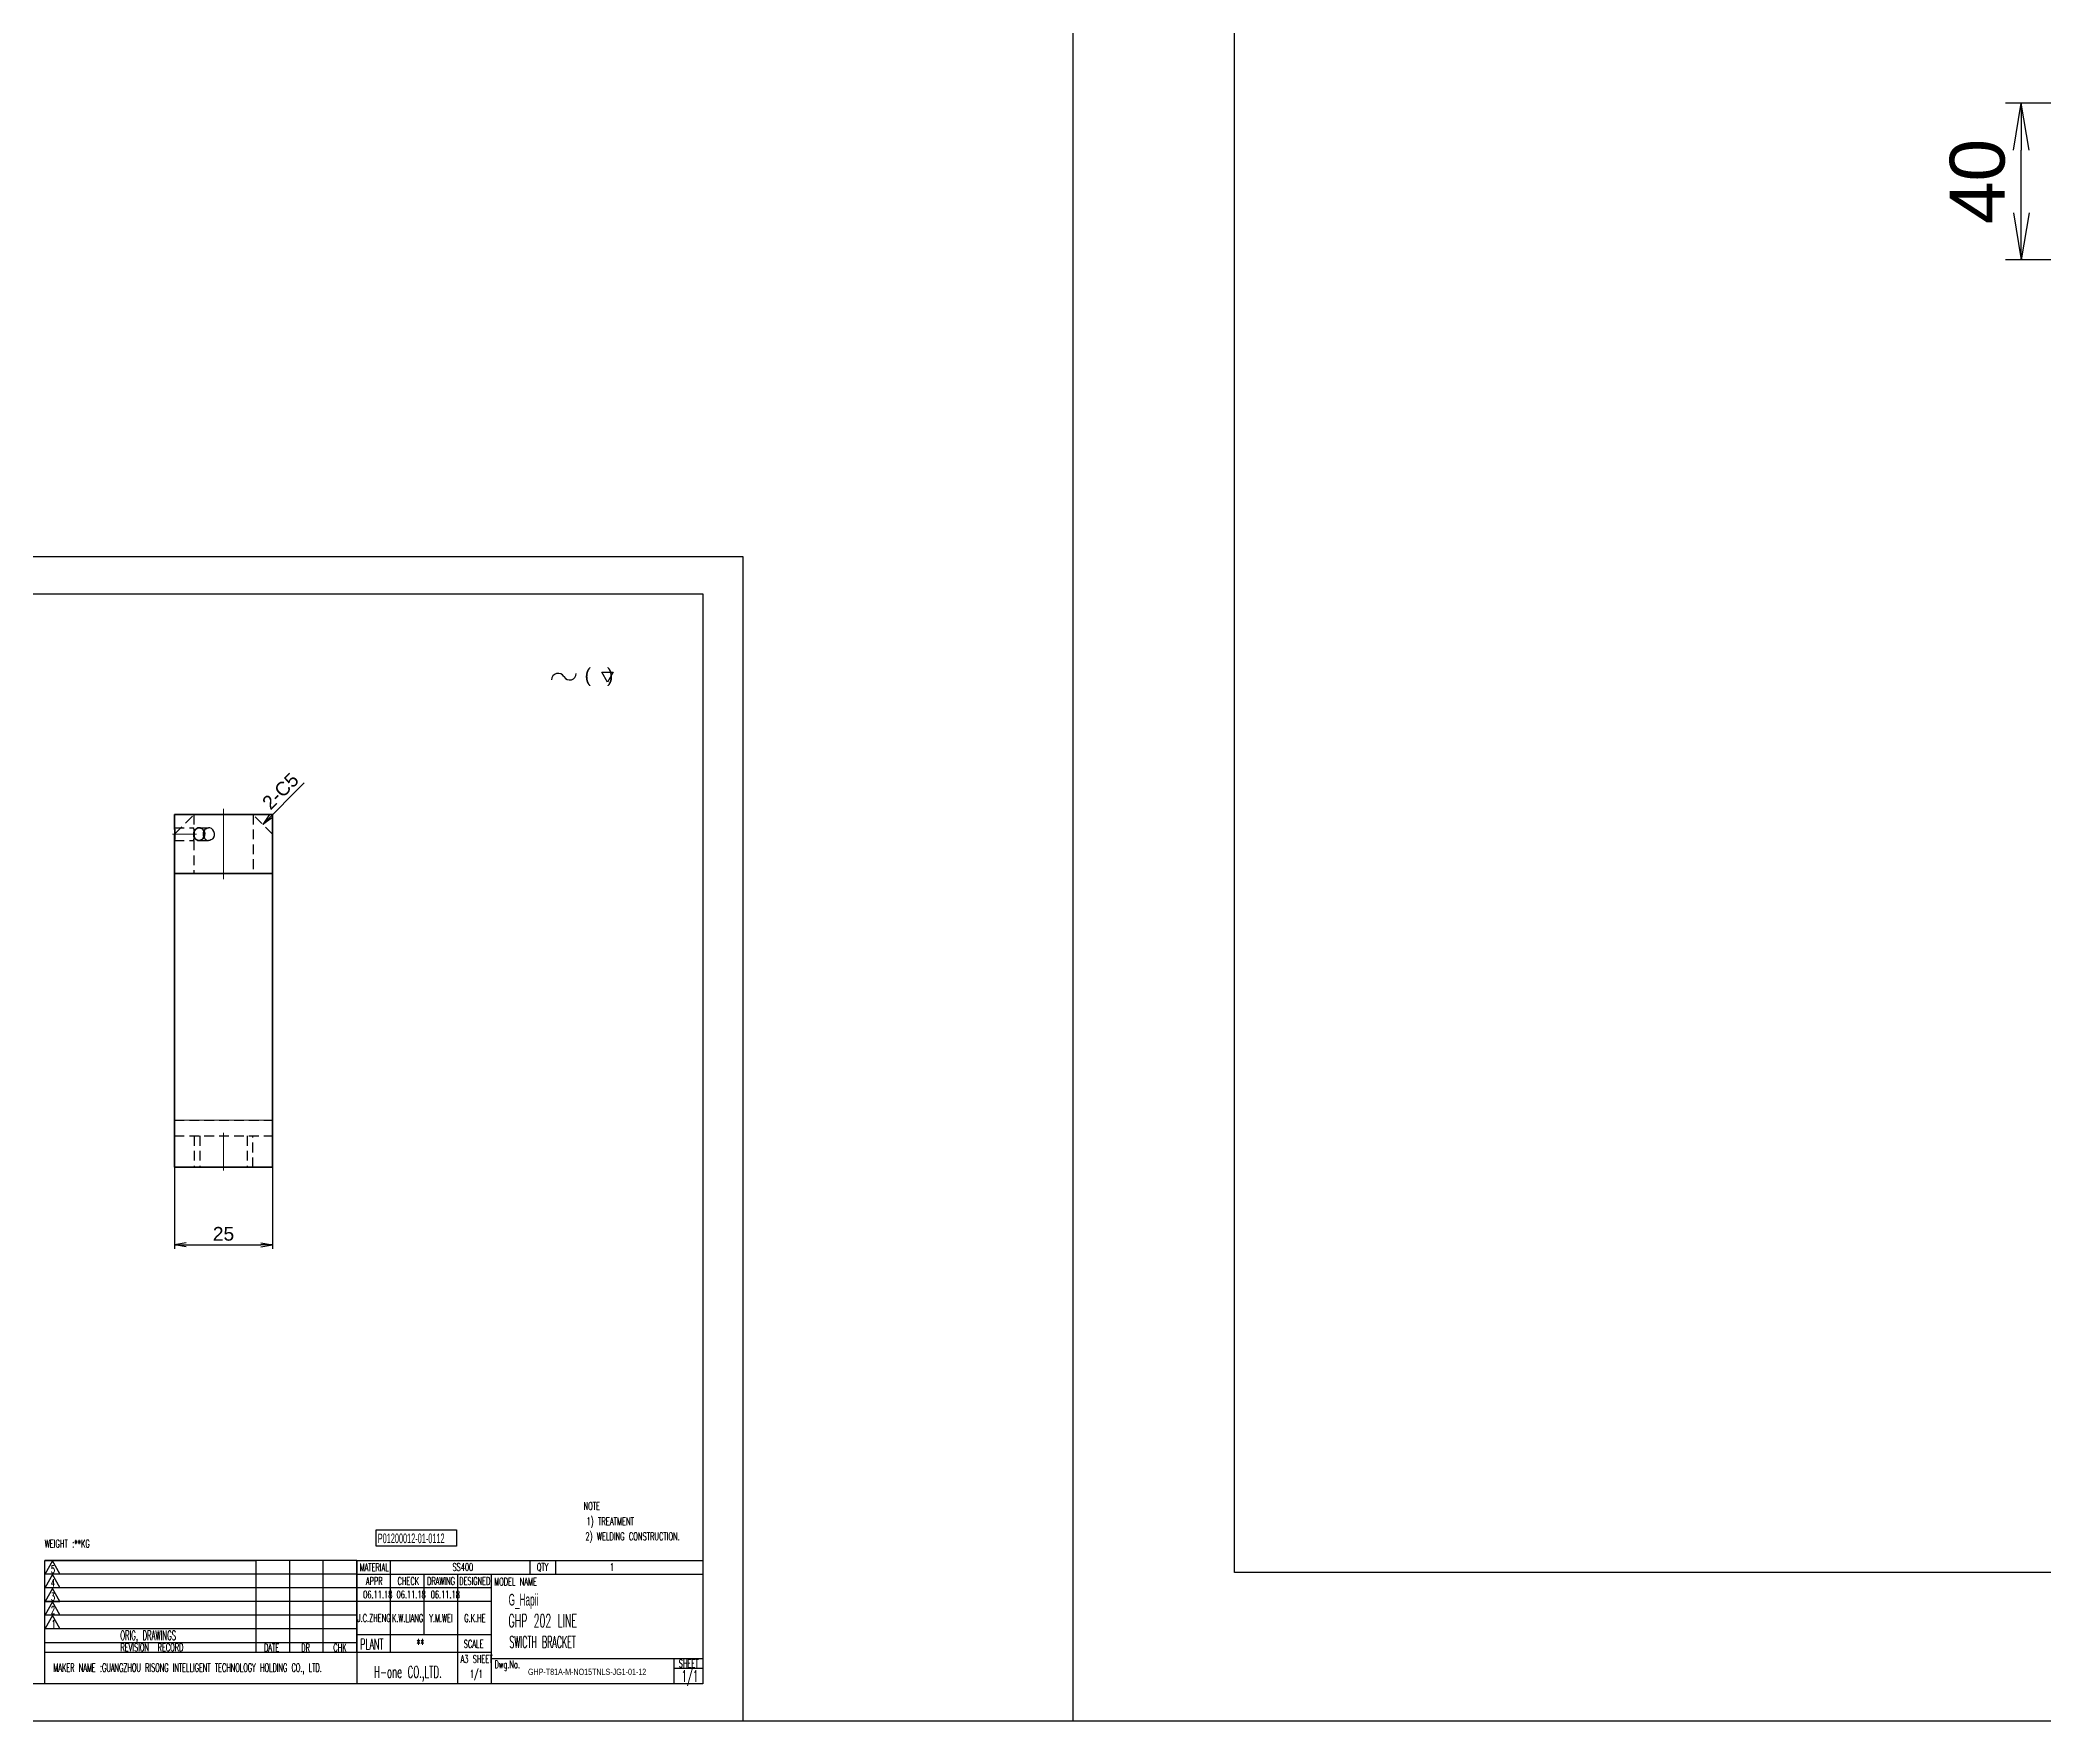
# Model space of a CAD drawing. Header units: millimetres. Extents: x 1842 to 16330, y -758 to 3963.
# Drawn here: x 5160 to 5671, y 2038 to 2467 of the extents above; entities that cross this region are included whole.
import ezdxf
from ezdxf.enums import TextEntityAlignment as Align

# ---------------------------------------------------------------- set-up
doc = ezdxf.new("R2010")
doc.units = ezdxf.units.MM
doc.linetypes.add('CENTER-HOKUTO', pattern=[23, 20, -1, 1, -1])
doc.linetypes.add('HIDDEN-HOKUTO', pattern=[3.8, 2.5, -1.3])
doc.layers.add('AM_7', color=2, linetype='CENTER-HOKUTO', lineweight=30)
doc.layers.add('AM_HID', color=1, linetype='HIDDEN-HOKUTO', lineweight=25)
doc.layers.add('title_frame', color=7, linetype='Continuous')
doc.layers.add('word_dim', color=253, linetype='Continuous')
doc.styles.add('MX_NOTE_STANDARD', font='txt.shx', dxfattribs={"bigfont": 'bigfont.shx'})
doc.styles.get("Standard").update_dxf_attribs({"font": 'arial.ttf'})
doc.dimstyles.new('RS-1-4', dxfattribs={"dimscale": 4, "dimtxt": 3.5, "dimasz": 3, "dimexe": 1, "dimexo": 0, "dimgap": 1, "dimtad": 3, "dimdsep": 46, "dimtxsty": 'Standard', "dimblk1": 'OPEN', "dimblk2": 'OPEN', "dimsah": 1, "dimcen": 0, "dimclrd": 256, "dimclre": 256, "dimclrt": 3, "dimazin": 2, "dimtfac": 1, "dimtmove": 0, "dimatfit": 3, "dimldrblk": 'OPEN', "dimfxl": 0, "dimtolj": 1, "dimtzin": 0, "dimarcsym": 0})
doc.dimstyles.new('RS1-1', dxfattribs={"dimtxt": 3.5, "dimasz": 3, "dimexe": 1, "dimexo": 0, "dimgap": 1, "dimtad": 3, "dimdsep": 46, "dimtxsty": 'Standard', "dimblk1": 'OPEN', "dimblk2": 'OPEN', "dimsah": 1, "dimcen": 0, "dimclrd": 256, "dimclre": 256, "dimclrt": 3, "dimazin": 2, "dimtfac": 1, "dimtmove": 0, "dimatfit": 3, "dimldrblk": 'OPEN', "dimfxl": 0, "dimtolj": 1, "dimtzin": 0, "dimarcsym": 0})

# ---------------------------------------------------------------- blocks, each defined once
blk = doc.blocks.new('A$C404331B6')
at = {"layer": 'title_frame'}
for p, q in [((0, -31.5), (0, 0)), ((0, 0), (53.9, 0)), ((79.62, 0), (0, 0)), ((53.9, -23.5), (53.9, 0)), ((62.48, -23.5), (62.48, 0)), ((62.48, -23.5), (62.48, 0)), ((71.05, -23.5), (71.05, 0)), ((71.05, -23.5), (71.05, 0)), ((79.62, 0), (79.62, -31.5)), ((79.62, 0), (167.83, 0)), ((88.2, -23.5), (88.2, 0)), ((123.73, 0), (123.73, -3.5)), ((130.3, 0), (130.3, -3.5)), ((53.9, -3.5), (0, -3.5)), ((79.62, -3.5), (0, -3.5)), ((1.98, -0.12), (0.1, -3.45)), ((0.1, -3.45), (3.86, -3.45)), ((1.98, -3.6), (0.1, -6.92)), ((3.86, -3.45), (1.98, -0.12)), ((3.86, -6.92), (1.98, -3.6)), ((79.62, -3.5), (167.83, -3.5)), ((96.78, -18.9), (96.78, -3.5)), ((105.35, -31.5), (105.35, -3.5)), ((113.92, -31.5), (113.92, -3.5)), ((53.9, -7), (0, -7)), ((79.62, -7), (0, -7)), ((0.1, -6.92), (3.86, -6.92)), ((1.98, -7.13), (0.1, -10.45)), ((3.86, -10.45), (1.98, -7.13)), ((113.92, -7), (79.62, -7)), ((53.9, -10.5), (0, -10.5)), ((79.62, -10.5), (0, -10.5)), ((53.9, -14), (0, -14)), ((79.62, -14), (0, -14)), ((0.1, -10.45), (3.86, -10.45)), ((1.98, -10.54), (0.1, -13.87)), ((0.1, -13.87), (3.86, -13.87)), ((1.98, -14.07), (0.1, -17.4)), ((3.86, -13.87), (1.98, -10.54)), ((3.86, -17.4), (1.98, -14.07)), ((113.92, -10.5), (79.62, -10.5)), ((53.9, -17.5), (0, -17.5)), ((79.62, -17.5), (0, -17.5)), ((0.1, -17.4), (3.86, -17.4)), ((79.62, -18.9), (113.92, -18.9)), ((53.9, -21), (0, -21)), ((79.62, -21), (0, -21)), ((79.62, -23.5), (0, -23.5)), ((113.92, -23.5), (79.62, -23.5)), ((113.92, -25), (167.83, -25)), ((160.48, -25), (160.48, -31.5)), ((160.48, -27.5), (167.83, -27.5)), ((167.83, -31.5), (0, -31.5))]:
    blk.add_line(p, q, dxfattribs=at)
at = {"layer": 'title_frame', "color": 3, "style": 'MX_NOTE_STANDARD', "width": 0.5341}
for s, height, p in [('5', 1.92, (1.59, -3.22)), ('4', 1.92, (1.59, -6.7)), ('MATERIAL', 1.973, (80.3, -2.79)), ('APPR', 1.973, (81.89, -6.26)), ('CHECK', 1.973, (89.99, -6.26)), ('DRAWING', 1.973, (97.51, -6.26)), ('DESIGNED', 1.973, (105.7, -6.26)), ('MODEL NAME', 1.973, (114.63, -6.41)), ('QTY', 1.973, (125.5, -2.7)), ('3', 1.92, (1.59, -10.23)), ('2', 1.92, (1.59, -13.64)), ('1', 1.92, (1.78, -17.17)), ('ORIG, DRAWINGS', 2.4112, (19.27, -20.34)), ('PLANT', 2.74, (80.46, -22.73)), ('SCALE', 1.973, (106.88, -22.28)), ('REVISION  RECORD', 1.9728, (19.32, -23.18)), ('DATE', 1.973, (55.94, -23.26)), ('DR', 1.973, (65.43, -23.27)), ('CHK', 1.973, (73.61, -23.23)), ('Dwg.No.', 1.973, (114.71, -27.52)), ('SHEET', 1.973, (161.71, -27.29)), ('MAKER NAME :GUANGZHOU RISONG INTELLIGENT TECHNOLOGY HOLDING CO., LTD.', 2.16, (2.22, -28.43))]:
    blk.add_text(s, height=height, dxfattribs=at).set_placement(p)
blk = doc.blocks.new('shiage0')
at = {"layer": 'word_dim', "color": 3, "linetype": 'Continuous'}
for centre, start, end in [((1.69, 0), 30, 180), ((4.61, 1.69), 210, 0)]:
    blk.add_arc(centre, 1.69, start, end, dxfattribs=at)
blk = doc.blocks.new('12')
at = {"layer": 'title_frame', "color": 3, "linetype": 'Continuous'}
blk.add_lwpolyline([(20.46, 3.03), (19.01, 5.53), (21.9, 5.53)], close=True, dxfattribs=at)
blk.add_blockref('shiage0', (6.23, 3.56), dxfattribs=at)
blk.add_text('(   )', height=3.5, dxfattribs=at).set_placement((14.64, 3.08))
blk = doc.blocks.new('_Open')
at = {"color": 0, "lineweight": -2}
for p, q in [((-1, 0.167), (0, 0)), ((-1, -0.167), (0, 0)), ((0, 0), (-1, 0))]:
    blk.add_line(p, q, dxfattribs=at)
blk = doc.blocks.new('*D97')
at = {"layer": 'DEFPOINTS', "color": 0, "linetype": 'Continuous', "ltscale": 2, "transparency": 16777216}
for p in [(5194.29, 2179.13), (5219.29, 2179.13), (5219.29, 2159.35)]:
    blk.add_point(p, dxfattribs=at)
at = {"layer": 'word_dim', "linetype": 'Continuous', "lineweight": -2, "ltscale": 2, "transparency": 16777216}
for p, q in [((5194.29, 2179.13), (5194.29, 2158.35)), ((5219.29, 2179.13), (5219.29, 2158.35)), ((5197.29, 2159.35), (5216.29, 2159.35))]:
    blk.add_line(p, q, dxfattribs=at)
at = {"layer": 'word_dim', "linetype": 'Continuous', "lineweight": -2, "ltscale": 2, "transparency": 16777216, "xscale": 3, "yscale": 3, "zscale": 3, "rotation": 180}
blk.add_blockref('_Open', (5194.29, 2159.35), dxfattribs=at)
at = {"layer": 'word_dim', "linetype": 'Continuous', "lineweight": -2, "ltscale": 2, "transparency": 16777216, "xscale": 3, "yscale": 3, "zscale": 3}
blk.add_blockref('_Open', (5219.29, 2159.35), dxfattribs=at)
at = {"layer": 'word_dim', "color": 3, "linetype": 'Continuous', "ltscale": 2, "transparency": 16777216, "insert": (5206.79, 2162.14), "char_height": 3.5, "attachment_point": 5}
blk.add_mtext('\\A1;25', dxfattribs=at)
blk = doc.blocks.new('*D111')
at = {"layer": 'DEFPOINTS', "color": 0, "linetype": 'Continuous', "ltscale": 2, "transparency": 16777216}
for p in [(5665.26, 2450.65), (5849.69, 2450.65), (5769.74, 2410.65)]:
    blk.add_point(p, dxfattribs=at)
at = {"layer": 'word_dim', "linetype": 'Continuous', "lineweight": -2, "ltscale": 2, "transparency": 16777216}
for p, q in [((5849.69, 2450.65), (5661.26, 2450.65)), ((5665.26, 2422.65), (5665.26, 2438.65)), ((5769.74, 2410.65), (5661.26, 2410.65))]:
    blk.add_line(p, q, dxfattribs=at)
at = {"layer": 'word_dim', "linetype": 'Continuous', "lineweight": -2, "ltscale": 2, "transparency": 16777216, "xscale": 12, "yscale": 12, "zscale": 12}
for p, rotation in [((5665.26, 2450.65), 90), ((5665.26, 2410.65), 270)]:
    blk.add_blockref('_Open', p, dxfattribs=dict(at, rotation=rotation))
at = {"layer": 'word_dim', "color": 3, "linetype": 'Continuous', "ltscale": 2, "transparency": 16777216, "insert": (5654.11, 2430.65), "char_height": 14, "attachment_point": 5, "rotation": 90}
blk.add_mtext('\\A1;40', dxfattribs=at)

msp = doc.modelspace()

# ---------------------------------------------------------------- linework, layer by layer
at = {"color": 7, "lineweight": 35, "ltscale": 0.15625}
for p, q in [((5194.291, 2269.133), (5200.541, 2269.133)), ((5194.291, 2254.133), (5200.541, 2254.133))]:
    msp.add_line(p, q, dxfattribs=at)
at = {"color": 7, "lineweight": 35, "ltscale": 0.084473}
msp.add_line((5194.291, 2269.133), (5194.291, 2265.754), dxfattribs=at)
at = {"color": 7, "lineweight": 35, "ltscale": 0.46875}
for p, q in [((5200.541, 2269.133), (5219.291, 2269.133)), ((5200.541, 2254.133), (5219.291, 2254.133))]:
    msp.add_line(p, q, dxfattribs=at)
at = {"color": 7, "lineweight": 35, "ltscale": 0.375}
msp.add_line((5219.291, 2269.133), (5219.291, 2254.133), dxfattribs=at)
at = {"color": 7, "lineweight": 35, "ltscale": 0.003716}
msp.add_line((5194.291, 2264.133), (5194.396, 2264.238), dxfattribs=at)
at = {"color": 7, "lineweight": 35}
for p, q in [((5194.291, 2191.133), (5194.291, 2264.133)), ((5219.291, 2191.133), (5219.291, 2254.133)), ((5194.291, 2179.133), (5219.291, 2179.133))]:
    msp.add_line(p, q, dxfattribs=at)
at = {"color": 7, "lineweight": 35, "ltscale": 0.209476}
msp.add_line((5194.291, 2262.512), (5194.291, 2254.133), dxfattribs=at)
at = {"color": 7, "lineweight": 13}
msp.add_line((5194.291, 2191.133), (5219.291, 2191.133), dxfattribs=at)
at = {"color": 7, "lineweight": 35, "ltscale": 0.3}
for p, q in [((5194.291, 2179.133), (5194.291, 2191.133)), ((5219.291, 2191.133), (5219.291, 2179.133))]:
    msp.add_line(p, q, dxfattribs=at)
msp.add_line((1841.956, 2037.875), (14508.801, 2037.875))
at = {"color": 7, "lineweight": 35}
for points in [[(5199.349, 2264.91), (5199.222, 2264.49), (5199.192, 2264.046), (5199.26, 2263.608), (5199.422, 2263.211), (5199.671, 2262.88), (5199.995, 2262.643), (5200.261, 2262.545), (5200.541, 2262.512)], [(5199.349, 2264.91), (5199.607, 2265.318), (5199.777, 2265.48), (5199.97, 2265.609), (5200.246, 2265.717), (5200.541, 2265.754)], [(5201.813, 2263.356), (5201.971, 2263.829), (5201.986, 2264.331), (5201.857, 2264.815), (5201.598, 2265.235), (5201.24, 2265.546), (5201.033, 2265.653), (5200.816, 2265.723), (5200.541, 2265.754)], [(5201.813, 2263.356), (5201.523, 2262.947), (5201.337, 2262.785), (5201.131, 2262.657), (5200.842, 2262.549), (5200.541, 2262.512)]]:
    msp.add_lwpolyline(points, dxfattribs=at)
for centre, radius, start, end in [((5181.883, 2264.132), 12.513, 356.44281, 7.44654), ((5181.537, 2264.099), 12.86, 5.03549, 7.39432), ((5181.886, 2264.136), 12.51, 354.86326, 0.09833), ((5203.751, 2264.132), 2.077, 158.41926, 201.56165), ((5181.632, 2264.156), 12.765, 352.5978, 356.40366)]:
    msp.add_arc(centre, radius, start, end, dxfattribs=at)
at = {"layer": 'AM_7', "lineweight": 13}
for p, q in [((5206.791, 2270.633), (5206.791, 2252.633)), ((5193.783, 2264.133), (5199.873, 2264.133)), ((5206.791, 2187.933), (5206.791, 2178.332))]:
    msp.add_line(p, q, dxfattribs=at)
at = {"layer": 'AM_HID', "color": 1}
for p, q in [((5194.396, 2264.238), (5199.291, 2269.133)), ((5199.191, 2269.133), (5199.191, 2265.754)), ((5219.291, 2264.133), (5214.291, 2269.133)), ((5214.391, 2269.133), (5214.391, 2254.133)), ((5194.291, 2265.754), (5199.191, 2265.754)), ((5200.541, 2265.754), (5202.991, 2265.754)), ((5201.826, 2264.91), (5201.82, 2264.896)), ((5219.291, 2254.133), (5219.291, 2264.133)), ((5194.291, 2262.512), (5199.191, 2262.512)), ((5199.191, 2262.512), (5199.191, 2254.133)), ((5200.541, 2262.512), (5202.991, 2262.512)), ((5194.291, 2191.133), (5219.291, 2191.133)), ((5194.291, 2187.133), (5219.291, 2187.133)), ((5199.291, 2187.133), (5199.291, 2179.133)), ((5200.791, 2187.133), (5200.791, 2179.133)), ((5200.791, 2187.133), (5200.791, 2179.133)), ((5212.791, 2187.133), (5212.791, 2179.133)), ((5212.791, 2187.133), (5212.791, 2179.133)), ((5214.291, 2179.133), (5214.291, 2187.133))]:
    msp.add_line(p, q, dxfattribs=at)
for points in [[(5201.826, 2264.91), (5202.073, 2265.317), (5202.237, 2265.48), (5202.425, 2265.608), (5202.698, 2265.717), (5202.991, 2265.754)], [(5204.29, 2263.356), (5204.454, 2263.83), (5204.47, 2264.332), (5204.335, 2264.816), (5204.067, 2265.235), (5203.699, 2265.546), (5203.267, 2265.723), (5202.991, 2265.754)], [(5201.82, 2263.369), (5202.067, 2262.956), (5202.231, 2262.79), (5202.42, 2262.66), (5202.695, 2262.549), (5202.991, 2262.512)], [(5204.29, 2263.356), (5203.989, 2262.947), (5203.798, 2262.785), (5203.588, 2262.658), (5203.294, 2262.549), (5202.991, 2262.512)]]:
    msp.add_lwpolyline(points, dxfattribs=at)
for centre, radius, start, end in [((5181.783, 2264.121), 12.614, 3.58337, 5.02994), ((5181.972, 2264.132), 12.424, 0.11736, 3.58852), ((5191.751, 2264.131), 7.614, 354.15311, 12.30268), ((5191.751, 2264.134), 7.614, 347.69732, 5.84689), ((5191.332, 2264.069), 8.038, 6.00608, 12.10012), ((5181.723, 2264.146), 12.673, 352.59125, 354.88552), ((5191.332, 2264.196), 8.038, 347.89988, 353.99393)]:
    msp.add_arc(centre, radius, start, end, dxfattribs=at)
at = {"layer": 'title_frame'}
for p, q in [((5245.713, 2086.648), (5266.241, 2086.648)), ((5245.713, 2082.448), (5245.713, 2086.648)), ((5266.241, 2086.648), (5266.241, 2082.448)), ((5266.241, 2082.448), (5245.713, 2082.448)), ((5240.816, 2078.837), (5240.816, 2075.337)), ((5240.816, 2055.337), (5240.816, 2078.837)), ((5240.816, 2078.837), (5240.816, 2047.337)), ((5329.016, 2047.337), (5275.116, 2047.337)), ((5329.016, 2047.337), (5275.116, 2047.337))]:
    msp.add_line(p, q, dxfattribs=at)
at = {"layer": 'title_frame', "color": 4}
for points in [[(7103.341, 3225.875), (5423.341, 3225.875), (5423.341, 2037.875), (7103.341, 2037.875)], [(5339.341, 2334.875), (4919.341, 2334.875), (4919.341, 2037.875), (5339.341, 2037.875)]]:
    msp.add_lwpolyline(points, close=True, dxfattribs=at)
at = {"layer": 'title_frame'}
for points in [[(5464.641, 3188.025), (7062.041, 3188.025), (7062.041, 2075.725), (5464.641, 2075.725)], [(4929.666, 2325.412), (5329.016, 2325.412), (5329.016, 2047.337), (4929.666, 2047.337)]]:
    msp.add_lwpolyline(points, close=True, dxfattribs=at)

# ---------------------------------------------------------------- block references
at = {"layer": 'word_dim', "linetype": 'Continuous', "ltscale": 2}
msp.add_blockref('12', (5284.235, 2299.912), dxfattribs=at)
at = {"layer": 'word_dim', "ltscale": 2}
msp.add_blockref('A$C404331B6', (5161.191, 2078.837), dxfattribs=at)

# ---------------------------------------------------------------- texts
at = {"linetype": 'Continuous', "insert": (5279.493, 2068.357), "char_height": 3, "width": 50.9, "attachment_point": 4}
msp.add_mtext('{\\W0.5;\\C3;G_Hapii }', dxfattribs=at)
at = {"color": 3, "linetype": 'Continuous', "insert": (5284.448, 2051.2), "char_height": 1.6, "width": 37.13137, "attachment_point": 1}
msp.add_mtext('{\\W0.65;GHP-T81A-M-NO15TNLS-JG1-01-12}', dxfattribs=at)
at = {"layer": 'title_frame', "color": 3, "style": 'MX_NOTE_STANDARD'}
for s, height, width, p in [('NOTE', 2, 0.5341, (5298.603, 2091.699)), ('1) TREATMENT', 2, 0.5341, (5299.381, 2087.803)), ('2) WELDING CONSTRUCTION.', 2, 0.5341, (5299.079, 2083.983)), ('WEIGHT :**KG ', 1.96, 0.545, (5161.215, 2082.153)), ('SS400', 1.9728, 0.5341, (5265.189, 2076.136)), ('1', 1.973, 0.5341, (5305.317, 2076.136)), ('06.11.18', 1.9, 0.5341, (5242.403, 2069.161)), ('06.11.18', 1.9, 0.5341, (5250.914, 2069.161)), ('06.11.18', 1.9, 0.5341, (5259.632, 2069.161)), ('GHP 202 LINE', 3.3, 0.5341, (5279.455, 2061.788)), ('SWICTH BRACKET', 2.94, 0.5, (5279.703, 2056.524)), ('**', 2.74, 0.5341, (5256.009, 2056.107)), ('A3 SHEET', 1.9728, 0.5341, (5267.245, 2052.661)), ('H-one CO.,LTD.', 3, 0.5341, (5245.172, 2048.887)), ('1/1', 1.9728, 0.5341, (5269.597, 2048.906)), ('1/1', 3, 0.5341, (5323.623, 2047.813))]:
    msp.add_text(s, height=height, dxfattribs=dict(at, width=width)).set_placement(p)
at = {"layer": 'title_frame', "color": 3, "style": 'MX_NOTE_STANDARD', "width": 0.5341}
for s, p in [('J.C.ZHENG', (5245.148, 2062.544)), ('K.W.LIANG', (5253.743, 2062.522)), ('Y.M.WEI', (5262.222, 2062.526)), ('G.K.HE', (5270.893, 2062.522))]:
    msp.add_text(s, height=1.9728, dxfattribs=at).set_placement(p, align=Align.BOTTOM_CENTER)
at = {"layer": 'title_frame', "color": 3, "insert": (5246.126, 2085.692), "char_height": 2.45, "width": 4.1107, "attachment_point": 1, "style": 'MX_NOTE_STANDARD'}
msp.add_mtext('{\\f3 of 9 Barcode|b0|i0|c0|p82;\\W0.5;P01200012-01-0112}', dxfattribs=at)
at = {"layer": 'word_dim', "color": 3, "linetype": 'Continuous', "ltscale": 2}
msp.add_text('2-C5', height=3.5, rotation=45, dxfattribs=at).set_placement((5218.791, 2270.133))

# ---------------------------------------------------------------- dimensions: what is measured, and where the dimension line sits
dim = msp.add_linear_dim(base=(5665.259, 2450.651), p1=(5769.744, 2410.651), p2=(5849.687, 2450.651), angle=90, dimstyle='RS-1-4', dxfattribs=at)
dim.commit()
dim.dimension.update_dxf_attribs({"geometry": '*D111', "text_midpoint": (5654.111, 2430.651)})
dim = msp.add_linear_dim(base=(5219.291, 2159.354), p1=(5194.291, 2179.133), p2=(5219.291, 2179.133), dimstyle='RS1-1', dxfattribs=at)
dim.commit()
dim.dimension.update_dxf_attribs({"geometry": '*D97', "text_midpoint": (5206.791, 2162.141)})

# ---------------------------------------------------------------- leaders
at = {"layer": 'word_dim', "linetype": 'Continuous'}
msp.add_leader([(5216.791, 2266.633), (5227.397, 2277.239)], dimstyle='RS1-1', dxfattribs=at)

doc.saveas('drawing.dxf')
